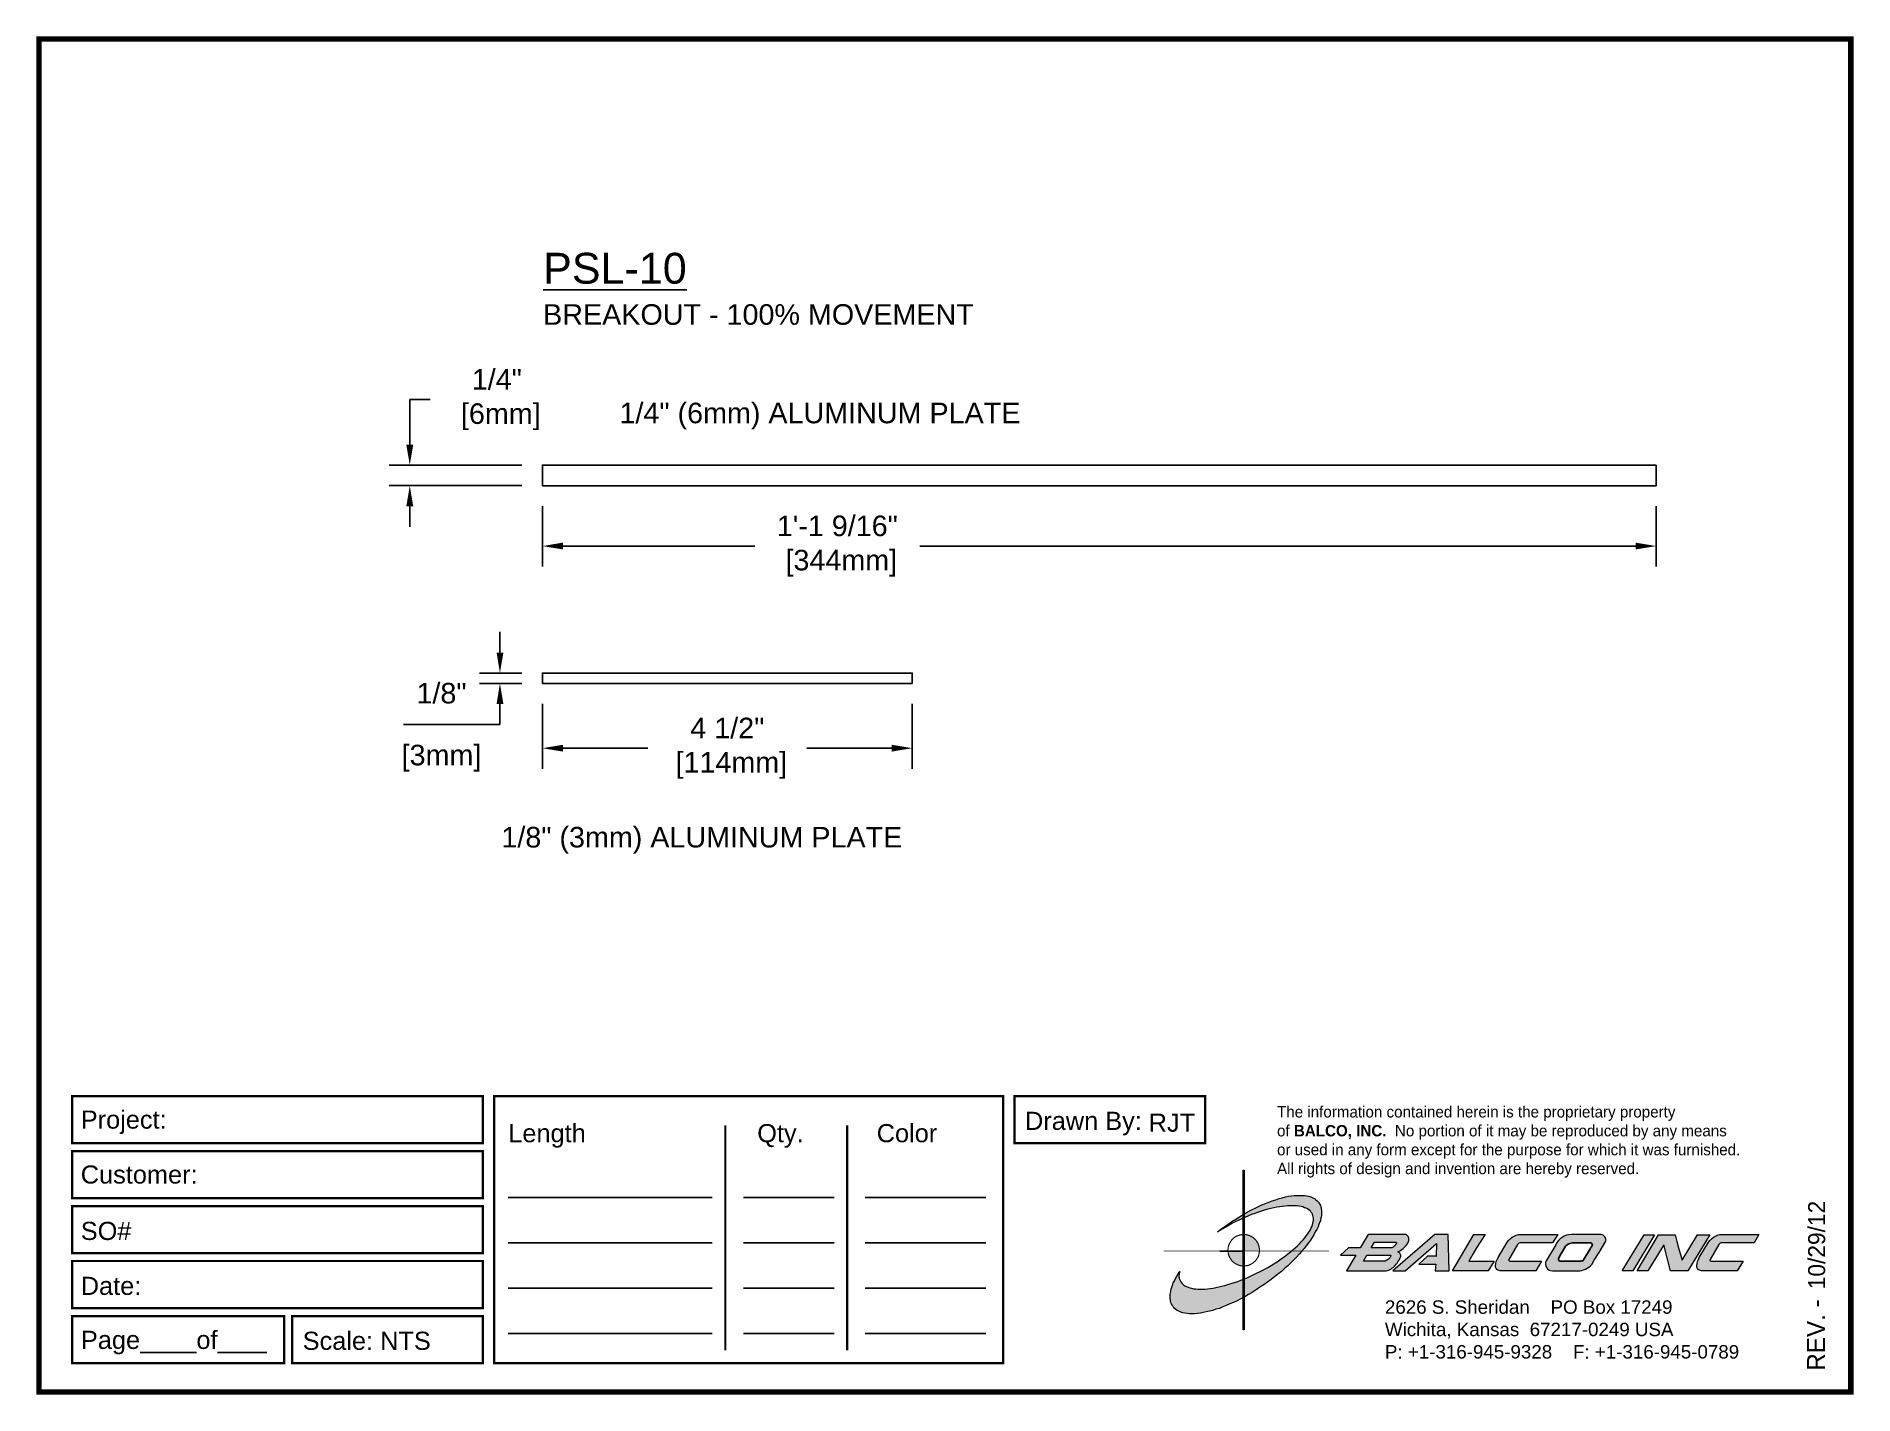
# Paper-space layout 'Breakout' of a CAD drawing. Header units: inches. Extents: x 0 to 10, y 0 to 7.5.
# The model-space entities are those that its viewports show. They can reach past a viewport. Long polylines and large blocks are cut down to what shows.
import ezdxf

# ---------------------------------------------------------------- set-up
doc = ezdxf.new("R2010")
doc.units = ezdxf.units.IN
doc.header["$MEASUREMENT"] = 0
for name, color, linetype in [('Border', 7, 'Continuous'), ('DIMENSIONS', 3, 'Continuous'), ('METALS', 7, 'Continuous'), ('TEXT', 2, 'Continuous')]:
    doc.layers.add(name, color=color, linetype=linetype)
doc.styles.add('ARIAL', font='arial.ttf')
doc.styles.add('Copyright', font='ERASDEMI.TTF')
doc.dimstyles.new('Arial', dxfattribs={"dimtxt": 0.25, "dimasz": 0.25, "dimexe": 0.25, "dimexo": 0.25, "dimgap": 0.25, "dimtad": 0, "dimtih": 1, "dimtoh": 1, "dimdec": 4, "dimzin": 3, "dimdsep": 46, "dimlunit": 4, "dimtxsty": 'ARIAL', "dimcen": 0.25, "dimadec": 0, "dimazin": 0, "dimtfac": 1, "dimtdec": 4, "dimtofl": 0, "dimtmove": 0, "dimatfit": 3, "dimfxl": 0, "dimfrac": 2, "dimtolj": 1, "dimtzin": 0, "dimarcsym": 0})

# ---------------------------------------------------------------- blocks, each defined once
blk = doc.blocks.new('ACADlogo')
h = blk.add_hatch(color=256)
h.paths.add_polyline_path([(-3.346, 1.223), (-3.351, 1.223), (-3.351, 0.979), (-3.346, 0.982)])
h.paths.add_polyline_path([(-3.346, 0.961), (-3.351, 0.959), (-3.351, 0.868), (-3.346, 0.868)])
h.paths.add_polyline_path([(-3.346, 0.777), (-3.351, 0.777), (-3.351, 0.699), (-3.351, 0.695), (-3.35, 0.695), (-3.346, 0.695)])
h.paths.add_polyline_path([(-3.346, 0.864), (-3.346, 0.868), (-3.35, 0.868), (-3.351, 0.868), (-3.351, 0.777), (-3.346, 0.777), (-3.346, 0.778), (-3.348, 0.778)])
h.paths.add_polyline_path([(-3.346, 0.524), (-3.351, 0.521), (-3.351, 0.342), (-3.346, 0.342)])
h.paths.add_polyline_path([(-3.346, 0.695), (-3.351, 0.695), (-3.351, 0.621), (-3.346, 0.623)])
h.paths.add_polyline_path([(-3.346, 0.623), (-3.351, 0.621), (-3.351, 0.521), (-3.346, 0.524)])
h.paths.add_polyline_path([(-3.346, 0.982), (-3.351, 0.979), (-3.351, 0.959), (-3.346, 0.961)])
h = blk.add_hatch(color=175)
h.paths.add_polyline_path([(-3.518, 0.573), (-3.534, 0.571), (-3.548, 0.569), (-3.562, 0.567), (-3.576, 0.567), (-3.589, 0.566), (-3.602, 0.567), (-3.614, 0.568), (-3.625, 0.569), (-3.636, 0.572), (-3.646, 0.574), (-3.656, 0.577), (-3.664, 0.581), (-3.673, 0.585), (-3.679, 0.589), (-3.685, 0.595), (-3.688, 0.598), (-3.691, 0.6), (-3.695, 0.607), (-3.699, 0.614), (-3.703, 0.621), (-3.704, 0.626), (-3.705, 0.631), (-3.706, 0.637), (-3.706, 0.642), (-3.705, 0.648), (-3.705, 0.653), (-3.703, 0.659), (-3.702, 0.665), (-3.71, 0.652), (-3.717, 0.639), (-3.725, 0.626), (-3.731, 0.613), (-3.737, 0.601), (-3.741, 0.589), (-3.746, 0.577), (-3.749, 0.566), (-3.751, 0.555), (-3.753, 0.544), (-3.754, 0.538), (-3.754, 0.533), (-3.755, 0.523), (-3.754, 0.513), (-3.753, 0.508), (-3.752, 0.503), (-3.75, 0.494), (-3.748, 0.486), (-3.743, 0.477), (-3.74, 0.473), (-3.738, 0.469), (-3.734, 0.465), (-3.73, 0.461), (-3.723, 0.455), (-3.715, 0.449), (-3.706, 0.445), (-3.695, 0.44), (-3.685, 0.437), (-3.674, 0.434), (-3.661, 0.432), (-3.648, 0.431), (-3.634, 0.431), (-3.62, 0.431), (-3.604, 0.433), (-3.588, 0.435), (-3.572, 0.438), (-3.556, 0.441), (-3.538, 0.445), (-3.52, 0.449), (-3.503, 0.456), (-3.483, 0.461), (-3.464, 0.469), (-3.445, 0.477), (-3.426, 0.485), (-3.406, 0.494), (-3.385, 0.503), (-3.364, 0.514), (-3.351, 0.521), (-3.351, 0.621), (-3.364, 0.616), (-3.382, 0.609), (-3.4, 0.603), (-3.418, 0.598), (-3.436, 0.592), (-3.453, 0.587), (-3.47, 0.583), (-3.486, 0.579), (-3.503, 0.576)])
h.paths.add_polyline_path([(-3.215, 0.687), (-3.251, 0.667), (-3.289, 0.649), (-3.327, 0.631), (-3.345, 0.623), (-3.346, 0.623), (-3.346, 0.524), (-3.343, 0.525), (-3.323, 0.537), (-3.302, 0.549), (-3.28, 0.563), (-3.259, 0.577), (-3.238, 0.59), (-3.218, 0.605), (-3.198, 0.62), (-3.179, 0.635), (-3.16, 0.65), (-3.141, 0.665), (-3.123, 0.681), (-3.106, 0.696), (-3.089, 0.712), (-3.074, 0.727), (-3.058, 0.743), (-3.043, 0.759), (-3.03, 0.775), (-3.028, 0.777), (-3.085, 0.777), (-3.091, 0.772), (-3.105, 0.761), (-3.118, 0.75), (-3.134, 0.739), (-3.149, 0.729), (-3.165, 0.718), (-3.182, 0.707), (-3.198, 0.697)])
h.paths.add_polyline_path([(-2.921, 1.009), (-2.922, 1.015), (-2.924, 1.02), (-2.926, 1.029), (-2.931, 1.038), (-2.934, 1.043), (-2.936, 1.047), (-2.94, 1.05), (-2.943, 1.054), (-2.951, 1.06), (-2.959, 1.066), (-2.968, 1.071), (-2.978, 1.075), (-2.989, 1.079), (-3, 1.081), (-3.013, 1.083), (-3.026, 1.084), (-3.04, 1.084), (-3.054, 1.084), (-3.07, 1.083), (-3.085, 1.081), (-3.102, 1.079), (-3.118, 1.075), (-3.136, 1.07), (-3.153, 1.066), (-3.171, 1.06), (-3.191, 1.054), (-3.21, 1.047), (-3.229, 1.039), (-3.248, 1.031), (-3.268, 1.022), (-3.289, 1.012), (-3.31, 1.002), (-3.33, 0.991), (-3.346, 0.982), (-3.346, 0.961), (-3.342, 0.962), (-3.323, 0.971), (-3.305, 0.978), (-3.287, 0.984), (-3.268, 0.991), (-3.251, 0.996), (-3.234, 1.002), (-3.216, 1.007), (-3.199, 1.011), (-3.182, 1.015), (-3.167, 1.018), (-3.15, 1.021), (-3.136, 1.023), (-3.121, 1.025), (-3.107, 1.026), (-3.093, 1.026), (-3.079, 1.027), (-3.067, 1.026), (-3.054, 1.026), (-3.043, 1.025), (-3.032, 1.022), (-3.022, 1.02), (-3.013, 1.016), (-3.004, 1.013), (-2.997, 1.009), (-2.989, 1.005), (-2.983, 0.999), (-2.98, 0.996), (-2.978, 0.994), (-2.973, 0.987), (-2.969, 0.981), (-2.967, 0.973), (-2.965, 0.965), (-2.964, 0.957), (-2.964, 0.949), (-2.964, 0.944), (-2.965, 0.94), (-2.967, 0.93), (-2.969, 0.921), (-2.973, 0.911), (-2.978, 0.901), (-2.983, 0.891), (-2.989, 0.881), (-2.996, 0.871), (-3.004, 0.86), (-3.012, 0.849), (-3.021, 0.838), (-3.032, 0.827), (-3.042, 0.816), (-3.053, 0.805), (-3.065, 0.794), (-3.077, 0.783), (-3.085, 0.777), (-3.028, 0.777), (-3.016, 0.791), (-3.004, 0.806), (-2.992, 0.822), (-2.981, 0.837), (-2.971, 0.852), (-2.962, 0.866), (-2.954, 0.882), (-2.946, 0.896), (-2.939, 0.91), (-2.934, 0.924), (-2.929, 0.938), (-2.926, 0.944), (-2.925, 0.951), (-2.922, 0.963), (-2.92, 0.975), (-2.92, 0.982), (-2.919, 0.987), (-2.92, 0.999), (-2.92, 1.005)])
h.paths.add_polyline_path([(-3.372, 0.966), (-3.393, 0.953), (-3.415, 0.94), (-3.435, 0.925), (-3.455, 0.911), (-3.475, 0.897), (-3.494, 0.882), (-3.468, 0.898), (-3.439, 0.915), (-3.41, 0.93), (-3.396, 0.938), (-3.38, 0.945), (-3.351, 0.959), (-3.351, 0.979)])
h = blk.add_hatch(color=256)
h.paths.add_polyline_path([(-3.268, 0.814), (-3.27, 0.819), (-3.273, 0.824), (-3.276, 0.828), (-3.279, 0.833), (-3.282, 0.837), (-3.286, 0.841), (-3.29, 0.845), (-3.294, 0.849), (-3.298, 0.852), (-3.303, 0.855), (-3.308, 0.858), (-3.313, 0.86), (-3.318, 0.863), (-3.323, 0.864), (-3.328, 0.866), (-3.334, 0.867), (-3.339, 0.868), (-3.345, 0.868), (-3.346, 0.868), (-3.346, 0.777), (-3.335, 0.777), (-3.262, 0.777), (-3.262, 0.781), (-3.262, 0.787), (-3.263, 0.792), (-3.264, 0.798), (-3.265, 0.803), (-3.266, 0.808)])
h.paths.add_polyline_path([(-3.351, 0.777), (-3.436, 0.777), (-3.435, 0.773), (-3.435, 0.768), (-3.434, 0.762), (-3.432, 0.757), (-3.431, 0.752), (-3.428, 0.747), (-3.426, 0.742), (-3.423, 0.737), (-3.42, 0.732), (-3.417, 0.728), (-3.414, 0.723), (-3.41, 0.719), (-3.406, 0.716), (-3.401, 0.712), (-3.397, 0.709), (-3.392, 0.706), (-3.387, 0.704), (-3.382, 0.701), (-3.377, 0.699), (-3.372, 0.698), (-3.367, 0.696), (-3.361, 0.695), (-3.356, 0.695), (-3.351, 0.695)])
h.paths.add_polyline_path([(-3.346, 0.868), (-3.35, 0.868), (-3.351, 0.868), (-3.351, 0.777), (-3.346, 0.777)])
h = blk.add_hatch(color=256)
h.paths.add_polyline_path([(-2.438, 0.844, 0.412988), (-2.461, 0.869), (-2.663, 0.869), (-2.707, 0.794), (-2.771, 0.794), (-2.815, 0.755), (-2.73, 0.755), (-2.781, 0.668), (-2.563, 0.668, 0.107996), (-2.538, 0.677, 0.108939), (-2.494, 0.724, 0.080345), (-2.483, 0.745, 0.419497), (-2.499, 0.773, 0.149928), (-2.447, 0.815, 0.134283)])
h.paths.add_polyline_path([(-2.507, 0.821, -0.209012), (-2.532, 0.794), (-2.538, 0.794), (-2.646, 0.794), (-2.627, 0.825), (-2.51, 0.825, -0.56619)], flags=16)
h.paths.add_polyline_path([(-2.538, 0.75, -0.241309), (-2.569, 0.722), (-2.688, 0.722), (-2.669, 0.755), (-2.541, 0.755, -0.56619)], flags=16)
for points in [[(-2.285, 0.819), (-2.287, 0.748), (-2.335, 0.748), (-2.383, 0.705), (-2.29, 0.705), (-2.292, 0.668), (-2.215, 0.668), (-2.221, 0.869), (-2.295, 0.869), (-2.527, 0.668), (-2.458, 0.668)], [(-2.018, 0.869), (-2.079, 0.869), (-2.198, 0.668), (-2, 0.668), (-1.968, 0.722), (-2.107, 0.722), (-2.085, 0.759), (-2.064, 0.794)], [(-1.617, 0.869), (-1.807, 0.869, 0.270182), (-1.896, 0.825), (-1.946, 0.742, 0.109019), (-1.961, 0.695, 0.340665), (-1.945, 0.672, 0.129907), (-1.923, 0.668), (-1.738, 0.668), (-1.706, 0.722), (-1.878, 0.722), (-1.882, 0.722, -0.601242), (-1.887, 0.731), (-1.838, 0.813, -0.253048), (-1.821, 0.823), (-1.645, 0.823)], [(-1.083, 0.867), (-1.14, 0.867), (-1.261, 0.667), (-1.26, 0.667), (-1.202, 0.667)], [(-0.96, 0.83), (-0.969, 0.867), (-1.061, 0.867), (-1.179, 0.667), (-1.12, 0.667), (-1.031, 0.812), (-0.995, 0.667), (-0.9, 0.667), (-0.778, 0.867), (-0.846, 0.867), (-0.931, 0.727), (-0.951, 0.795)], [(-0.507, 0.869), (-0.697, 0.869, 0.270182), (-0.786, 0.825), (-0.836, 0.742, 0.109019), (-0.85, 0.695, 0.340665), (-0.835, 0.672, 0.129907), (-0.812, 0.668), (-0.628, 0.668), (-0.595, 0.722), (-0.768, 0.722), (-0.772, 0.722, -0.601242), (-0.777, 0.731), (-0.728, 0.813, -0.253048), (-0.71, 0.823), (-0.534, 0.823)], [(-3.346, 0.623), (-3.351, 0.621), (-3.351, 0.521), (-3.346, 0.524)]]:
    blk.add_hatch(color=256).paths.add_polyline_path(points)
h = blk.add_hatch(color=256)
h.paths.add_polyline_path([(-1.377, 0.868), (-1.383, 0.868), (-1.383, 0.868), (-1.44, 0.868), (-1.492, 0.868), (-1.541, 0.868, 0.297712), (-1.628, 0.811), (-1.68, 0.723, 0.585116), (-1.646, 0.668), (-1.506, 0.668, 0.210586), (-1.429, 0.703), (-1.415, 0.726), (-1.389, 0.769), (-1.352, 0.831, 0.4352)])
h.paths.add_polyline_path([(-1.437, 0.823, -0.603783), (-1.428, 0.805), (-1.431, 0.801), (-1.434, 0.796), (-1.438, 0.789), (-1.474, 0.728, -0.229001), (-1.489, 0.722), (-1.494, 0.722), (-1.501, 0.722), (-1.597, 0.722), (-1.604, 0.722, -0.492401), (-1.613, 0.734), (-1.601, 0.757), (-1.591, 0.775), (-1.582, 0.791, -0.238368), (-1.535, 0.823)], flags=16)
for q in [(-3.48, 0.777), (-3.351, 0.642)]:
    blk.add_line((-3.351, 0.777), q)
at = {"color": 7, "lineweight": 0}
for points in [[(-3.351, 1.223), (-3.346, 1.223), (-3.346, 0.342), (-3.351, 0.342), (-3.351, 1.223)], [(-2.292, 0.668), (-2.215, 0.668), (-2.221, 0.869), (-2.295, 0.869), (-2.527, 0.668), (-2.458, 0.668), (-2.285, 0.819), (-2.287, 0.748), (-2.286, 0.748), (-2.335, 0.748), (-2.383, 0.705), (-2.29, 0.705), (-2.292, 0.668), (-2.292, 0.668)], [(-2.198, 0.668), (-2.079, 0.869), (-2.018, 0.869), (-2.064, 0.794), (-2.085, 0.759), (-2.107, 0.722), (-1.968, 0.722), (-2, 0.668), (-2.198, 0.668), (-2.198, 0.668)], [(-1.383, 0.868), (-1.383, 0.868)], [(-1.261, 0.667), (-1.14, 0.867), (-1.083, 0.867), (-1.202, 0.667), (-1.26, 0.667), (-1.261, 0.667), (-1.261, 0.667)], [(-0.9, 0.667), (-0.995, 0.667), (-1.031, 0.812), (-1.12, 0.667), (-1.179, 0.667), (-1.061, 0.867), (-0.969, 0.867), (-0.96, 0.83), (-0.951, 0.795), (-0.931, 0.727), (-0.846, 0.867), (-0.778, 0.867), (-0.9, 0.667), (-0.9, 0.667)]]:
    blk.add_lwpolyline(points, dxfattribs=at)
at = {"color": 175, "lineweight": 0}
blk.add_lwpolyline([(-2.926, 1.029), (-2.924, 1.02), (-2.922, 1.015), (-2.921, 1.009), (-2.92, 1.005), (-2.92, 0.999), (-2.919, 0.987), (-2.92, 0.982), (-2.92, 0.975), (-2.922, 0.963), (-2.925, 0.951), (-2.926, 0.944), (-2.929, 0.938), (-2.934, 0.924), (-2.939, 0.91), (-2.946, 0.896), (-2.954, 0.882), (-2.962, 0.866), (-2.971, 0.852), (-2.981, 0.837), (-2.992, 0.822), (-3.004, 0.806), (-3.016, 0.791), (-3.03, 0.775), (-3.043, 0.759), (-3.058, 0.743), (-3.074, 0.727), (-3.089, 0.712), (-3.106, 0.696), (-3.123, 0.681), (-3.141, 0.665), (-3.16, 0.65), (-3.179, 0.635), (-3.198, 0.62), (-3.218, 0.605), (-3.238, 0.59), (-3.259, 0.577), (-3.28, 0.563), (-3.302, 0.549), (-3.323, 0.537), (-3.343, 0.525), (-3.364, 0.514), (-3.385, 0.503), (-3.406, 0.494), (-3.426, 0.485), (-3.445, 0.477), (-3.464, 0.469), (-3.483, 0.461), (-3.503, 0.456), (-3.52, 0.449), (-3.538, 0.445), (-3.556, 0.441), (-3.572, 0.438), (-3.588, 0.435), (-3.604, 0.433), (-3.62, 0.431), (-3.634, 0.431), (-3.648, 0.431), (-3.661, 0.432), (-3.674, 0.434), (-3.685, 0.437), (-3.695, 0.44), (-3.706, 0.445), (-3.715, 0.449), (-3.723, 0.455), (-3.73, 0.461), (-3.734, 0.465), (-3.738, 0.469), (-3.74, 0.473), (-3.743, 0.477), (-3.748, 0.486), (-3.75, 0.494), (-3.752, 0.503), (-3.753, 0.508), (-3.754, 0.513), (-3.755, 0.523), (-3.754, 0.533), (-3.754, 0.538), (-3.753, 0.544), (-3.751, 0.555), (-3.749, 0.566), (-3.746, 0.577), (-3.741, 0.589), (-3.737, 0.601), (-3.731, 0.613), (-3.725, 0.626), (-3.717, 0.639), (-3.71, 0.652), (-3.702, 0.665), (-3.703, 0.659), (-3.705, 0.653), (-3.705, 0.648), (-3.706, 0.642), (-3.706, 0.637), (-3.705, 0.631), (-3.704, 0.626), (-3.703, 0.621), (-3.699, 0.614), (-3.695, 0.607), (-3.691, 0.6), (-3.688, 0.598), (-3.685, 0.595), (-3.679, 0.589), (-3.673, 0.585), (-3.664, 0.581), (-3.656, 0.577), (-3.646, 0.574), (-3.636, 0.572), (-3.625, 0.569), (-3.614, 0.568), (-3.602, 0.567), (-3.589, 0.566), (-3.576, 0.567), (-3.562, 0.567), (-3.548, 0.569), (-3.534, 0.571), (-3.518, 0.573), (-3.503, 0.576), (-3.486, 0.579), (-3.47, 0.583), (-3.453, 0.587), (-3.436, 0.592), (-3.418, 0.598), (-3.4, 0.603), (-3.382, 0.609), (-3.364, 0.616), (-3.345, 0.623), (-3.327, 0.631), (-3.289, 0.649), (-3.251, 0.667), (-3.215, 0.687), (-3.198, 0.697), (-3.182, 0.707), (-3.165, 0.718), (-3.149, 0.729), (-3.134, 0.739), (-3.118, 0.75), (-3.105, 0.761), (-3.091, 0.772), (-3.077, 0.783), (-3.065, 0.794), (-3.053, 0.805), (-3.042, 0.816), (-3.032, 0.827), (-3.021, 0.838), (-3.012, 0.849), (-3.004, 0.86), (-2.996, 0.871), (-2.989, 0.881), (-2.983, 0.891), (-2.978, 0.901), (-2.973, 0.911), (-2.969, 0.921), (-2.967, 0.93), (-2.965, 0.94), (-2.964, 0.944), (-2.964, 0.949), (-2.964, 0.957), (-2.965, 0.965), (-2.967, 0.973), (-2.969, 0.981), (-2.973, 0.987), (-2.978, 0.994), (-2.98, 0.996), (-2.983, 0.999), (-2.989, 1.005), (-2.997, 1.009), (-3.004, 1.013), (-3.013, 1.016), (-3.022, 1.02), (-3.032, 1.022), (-3.043, 1.025), (-3.054, 1.026), (-3.067, 1.026), (-3.079, 1.027), (-3.093, 1.026), (-3.107, 1.026), (-3.121, 1.025), (-3.136, 1.023), (-3.15, 1.021), (-3.167, 1.018), (-3.182, 1.015), (-3.199, 1.011), (-3.216, 1.007), (-3.234, 1.002), (-3.251, 0.996), (-3.268, 0.991), (-3.287, 0.984), (-3.305, 0.978), (-3.323, 0.971), (-3.342, 0.962), (-3.38, 0.945), (-3.396, 0.938), (-3.41, 0.93), (-3.439, 0.915), (-3.468, 0.898), (-3.494, 0.882), (-3.475, 0.897), (-3.455, 0.911), (-3.435, 0.925), (-3.415, 0.94), (-3.393, 0.953), (-3.372, 0.966), (-3.351, 0.979), (-3.33, 0.991), (-3.31, 1.002), (-3.289, 1.012), (-3.268, 1.022), (-3.248, 1.031), (-3.229, 1.039), (-3.21, 1.047), (-3.191, 1.054), (-3.171, 1.06), (-3.153, 1.066), (-3.136, 1.07), (-3.118, 1.075), (-3.102, 1.079), (-3.085, 1.081), (-3.07, 1.083), (-3.054, 1.084), (-3.04, 1.084), (-3.026, 1.084), (-3.013, 1.083), (-3, 1.081), (-2.989, 1.079), (-2.978, 1.075), (-2.968, 1.071), (-2.959, 1.066), (-2.951, 1.06), (-2.943, 1.054), (-2.94, 1.05), (-2.936, 1.047), (-2.934, 1.043), (-2.931, 1.038), (-2.926, 1.029), (-2.926, 1.029)], dxfattribs=at)
at = {"color": 7, "lineweight": 0, "const_width": 0.0064}
blk.add_lwpolyline([(-3.262, 0.781), (-3.262, 0.787), (-3.263, 0.792), (-3.264, 0.798), (-3.265, 0.803), (-3.266, 0.808), (-3.268, 0.814), (-3.27, 0.819), (-3.273, 0.824), (-3.276, 0.828), (-3.279, 0.833), (-3.282, 0.837), (-3.286, 0.841), (-3.29, 0.845), (-3.294, 0.849), (-3.298, 0.852), (-3.303, 0.855), (-3.308, 0.858), (-3.313, 0.86), (-3.318, 0.863), (-3.323, 0.864), (-3.328, 0.866), (-3.334, 0.867), (-3.339, 0.868), (-3.345, 0.868), (-3.35, 0.868), (-3.356, 0.868), (-3.361, 0.867), (-3.367, 0.866), (-3.372, 0.865), (-3.377, 0.863), (-3.382, 0.862), (-3.387, 0.859), (-3.392, 0.857), (-3.397, 0.854), (-3.401, 0.851), (-3.406, 0.847), (-3.41, 0.843), (-3.414, 0.839), (-3.417, 0.835), (-3.42, 0.831), (-3.423, 0.826), (-3.426, 0.821), (-3.428, 0.816), (-3.431, 0.811), (-3.432, 0.806), (-3.434, 0.801), (-3.435, 0.795), (-3.435, 0.79), (-3.436, 0.784), (-3.436, 0.779), (-3.435, 0.773), (-3.435, 0.768), (-3.434, 0.762), (-3.432, 0.757), (-3.431, 0.752), (-3.428, 0.747), (-3.426, 0.742), (-3.423, 0.737), (-3.42, 0.732), (-3.417, 0.728), (-3.414, 0.723), (-3.41, 0.719), (-3.406, 0.716), (-3.401, 0.712), (-3.397, 0.709), (-3.392, 0.706), (-3.387, 0.704), (-3.382, 0.701), (-3.377, 0.699), (-3.372, 0.698), (-3.367, 0.696), (-3.361, 0.695), (-3.356, 0.695), (-3.35, 0.695), (-3.345, 0.695), (-3.339, 0.695), (-3.334, 0.696), (-3.328, 0.697), (-3.323, 0.698), (-3.318, 0.7), (-3.313, 0.702), (-3.308, 0.705), (-3.303, 0.708), (-3.298, 0.711), (-3.294, 0.714), (-3.29, 0.718), (-3.286, 0.721), (-3.282, 0.726), (-3.279, 0.73), (-3.276, 0.734), (-3.273, 0.739), (-3.27, 0.744), (-3.268, 0.749), (-3.266, 0.754), (-3.265, 0.76), (-3.264, 0.765), (-3.263, 0.77), (-3.262, 0.776), (-3.262, 0.781)], dxfattribs=at)
at = {"color": 7, "lineweight": 0}
for points in [[(-2.447, 0.815, 0.130368), (-2.438, 0.843, 0.448367), (-2.463, 0.869), (-2.663, 0.869), (-2.707, 0.794), (-2.771, 0.794), (-2.815, 0.755), (-2.73, 0.755), (-2.781, 0.668), (-2.563, 0.668, 0.107996), (-2.538, 0.677, 0.108939), (-2.494, 0.724, 0.077395), (-2.484, 0.744, 0.430878), (-2.499, 0.773, 0.149928)], [(-2.507, 0.821, -0.209012), (-2.532, 0.794), (-2.538, 0.794), (-2.646, 0.794), (-2.627, 0.825), (-2.512, 0.825), (-2.509, 0.825, -0.531288)], [(-1.838, 0.813), (-1.887, 0.731, 0.587385), (-1.882, 0.722), (-1.878, 0.722), (-1.706, 0.722), (-1.738, 0.668), (-1.923, 0.668, -0.129907), (-1.945, 0.672, -0.349839), (-1.961, 0.696, -0.107341), (-1.946, 0.742), (-1.896, 0.825, -0.270182), (-1.807, 0.869), (-1.617, 0.869), (-1.645, 0.823), (-1.821, 0.823, 0.252436)], [(-1.68, 0.723, 0.585116), (-1.646, 0.668), (-1.506, 0.668, 0.210586), (-1.429, 0.703), (-1.415, 0.726), (-1.389, 0.769), (-1.352, 0.831, 0.4352), (-1.377, 0.868), (-1.383, 0.868), (-1.383, 0.868), (-1.44, 0.868), (-1.492, 0.868), (-1.541, 0.868, 0.297712), (-1.628, 0.811)], [(-0.728, 0.813), (-0.777, 0.731, 0.587385), (-0.772, 0.722), (-0.768, 0.722), (-0.595, 0.722), (-0.628, 0.668), (-0.812, 0.668, -0.129907), (-0.835, 0.672, -0.349839), (-0.85, 0.696, -0.107341), (-0.836, 0.742), (-0.786, 0.825, -0.270182), (-0.697, 0.869), (-0.507, 0.869), (-0.534, 0.823), (-0.71, 0.823, 0.252436)], [(-2.569, 0.722), (-2.688, 0.722), (-2.669, 0.755), (-2.543, 0.755), (-2.54, 0.755, -0.531288), (-2.538, 0.75, -0.241309)]]:
    blk.add_lwpolyline(points, format="xyb", close=True, dxfattribs=at)
blk.add_lwpolyline([(-1.437, 0.823), (-1.535, 0.823, 0.238368), (-1.582, 0.791), (-1.591, 0.775), (-1.601, 0.757), (-1.613, 0.734, 0.490298), (-1.604, 0.722), (-1.597, 0.722), (-1.501, 0.722), (-1.494, 0.722), (-1.489, 0.722, 0.229001), (-1.474, 0.728), (-1.438, 0.789), (-1.434, 0.796), (-1.431, 0.801), (-1.428, 0.805, 0.603783)], format="xyb", close=True)
blk.add_lwpolyline([(-2.879, 0.777, 0.00455, 0.00455, 0), (-3.791, 0.777, 0.00183, 0.00183, 0), (-3.791, 0.777, 0.00183, 0.00183, 0)], format="xyseb", dxfattribs=at)
blk = doc.blocks.new('Quantity Data')
at = {"layer": 'Border', "color": 253}
for p, q in [((2.755, 1.254), (3.881, 1.254)), ((4.054, 1.254), (4.553, 1.254)), ((4.725, 1.254), (5.389, 1.254)), ((2.755, 1.004), (3.881, 1.004)), ((4.054, 1.004), (4.553, 1.004)), ((4.725, 1.004), (5.389, 1.004)), ((2.755, 0.754), (3.881, 0.754)), ((4.054, 0.754), (4.553, 0.754)), ((4.725, 0.754), (5.389, 0.754)), ((2.755, 0.504), (3.881, 0.504)), ((4.054, 0.504), (4.553, 0.504)), ((4.725, 0.504), (5.389, 0.504))]:
    blk.add_line(p, q, dxfattribs=at)
at = {"layer": 'Border', "const_width": 0.0125}
blk.add_lwpolyline([(5.485, 0.341), (2.678, 0.341), (2.678, 1.813), (5.485, 1.813)], close=True, dxfattribs=at)
for points in [[(3.953, 1.653), (3.953, 0.412)], [(4.625, 1.653), (4.625, 0.412)]]:
    blk.add_lwpolyline(points, dxfattribs=at)
at = {"layer": 'Border', "style": 'ARIAL'}
for s, p in [('Length', (2.756, 1.559)), ('Qty.', (4.129, 1.559)), ('Color', (4.788, 1.559))]:
    blk.add_text(s, height=0.1, dxfattribs=at).set_placement(p)
blk = doc.blocks.new('Drawn By')
at = {"layer": 'Border', "const_width": 0.0125}
blk.add_lwpolyline([(5.38, 1.813), (6.432, 1.813), (6.432, 1.554), (5.38, 1.554)], close=True, dxfattribs=at)
at = {"layer": 'Border', "style": 'ARIAL'}
blk.add_text('Drawn By: ', height=0.1, dxfattribs=at).set_placement((5.438, 1.627))
blk.add_attdef('XXX', (6.12, 1.617), '', height=0.1, dxfattribs=at)
blk = doc.blocks.new('Project Info')
at = {"layer": 'Border', "const_width": 0.0125}
for points in [[(0.182, 1.813), (2.448, 1.813), (2.448, 1.554), (0.182, 1.554)], [(0.182, 1.51), (2.448, 1.51), (2.448, 1.251), (0.182, 1.251)], [(0.182, 1.207), (2.448, 1.207), (2.448, 0.947), (0.182, 0.947)], [(0.182, 0.904), (2.448, 0.904), (2.448, 0.644), (0.182, 0.644)], [(0.182, 0.6), (1.352, 0.6), (1.352, 0.341), (0.182, 0.341)], [(1.396, 0.6), (2.448, 0.6), (2.448, 0.341), (1.396, 0.341)]]:
    blk.add_lwpolyline(points, close=True, dxfattribs=at)
at = {"layer": 'Border', "style": 'ARIAL'}
for s, p in [('Project:', (0.23, 1.634)), ('Customer:', (0.23, 1.331)), ('SO#', (0.23, 1.02)), ('Date:', (0.23, 0.717)), ('Page%%u        %%uof%%u       ', (0.231, 0.419)), ('Scale: NTS', (1.454, 0.414))]:
    blk.add_text(s, height=0.1, dxfattribs=at).set_placement(p)
blk = doc.blocks.new('REV')
at = {"style": 'Copyright'}
blk.add_text('REV. -', height=0.1, rotation=90, dxfattribs=at).set_placement((-0.142, 0.117))
at = {"style": 'Copyright', "flags": 4}
blk.add_attdef('REVISIONDATE', (-0.142, 0.566), '', height=0.0938, rotation=90, dxfattribs=at)
blk = doc.blocks.new('*D18')
at = {"layer": 'Defpoints', "color": 0}
for p in [(27.483, 5.467), (29.097, 5.467), (29.097, 5.217)]:
    blk.add_point(p, dxfattribs=at)
at = {"layer": 'DIMENSIONS', "color": 0, "lineweight": -2}
for p, q in [((27.483, 5.717), (27.483, 6.264)), ((27.483, 6.264), (27.733, 6.264)), ((28.847, 5.467), (27.233, 5.467)), ((28.847, 5.217), (27.233, 5.217)), ((27.483, 4.967), (27.483, 4.717))]:
    blk.add_line(p, q, dxfattribs=at)
at = {"layer": 'DIMENSIONS', "color": 0}
for points in [[(27.441, 5.717), (27.525, 5.717), (27.483, 5.467)], [(27.441, 4.967), (27.525, 4.967), (27.483, 5.217)]]:
    blk.add_solid(points, dxfattribs=at)
at = {"layer": 'DIMENSIONS', "color": 0, "insert": (28.542, 6.264), "char_height": 0.25, "attachment_point": 5, "style": 'ARIAL'}
blk.add_mtext('\\A1;1/4"\\P [6mm]', dxfattribs=at)
blk = doc.blocks.new('*D19')
at = {"layer": 'Defpoints', "color": 0}
for p in [(29.097, 2.937), (28.58, 2.812), (29.097, 2.812)]:
    blk.add_point(p, dxfattribs=at)
at = {"layer": 'DIMENSIONS', "color": 0, "lineweight": -2}
for p, q in [((28.58, 3.187), (28.58, 3.437)), ((28.847, 2.937), (28.33, 2.937)), ((28.847, 2.812), (28.33, 2.812)), ((28.58, 2.562), (28.58, 2.312)), ((28.58, 2.312), (27.407, 2.312))]:
    blk.add_line(p, q, dxfattribs=at)
at = {"layer": 'DIMENSIONS', "color": 0}
for points in [[(28.539, 3.187), (28.622, 3.187), (28.58, 2.937)], [(28.539, 2.562), (28.622, 2.562), (28.58, 2.812)]]:
    blk.add_solid(points, dxfattribs=at)
at = {"layer": 'DIMENSIONS', "color": 0, "char_height": 0.25, "attachment_point": 5, "style": 'ARIAL'}
for s, insert in [('\\A1;1/8"', (27.869, 2.691)), ('\\A1;[3mm]', (27.869, 1.902))]:
    blk.add_mtext(s, dxfattribs=dict(at, insert=insert))
blk = doc.blocks.new('*D20')
at = {"layer": 'Defpoints', "color": 0}
for p in [(29.097, 5.217), (42.647, 5.217), (42.647, 4.482)]:
    blk.add_point(p, dxfattribs=at)
at = {"layer": 'DIMENSIONS', "color": 0, "lineweight": -2}
for p, q in [((29.097, 4.967), (29.097, 4.232)), ((42.647, 4.967), (42.647, 4.232)), ((29.347, 4.482), (31.682, 4.482)), ((42.397, 4.482), (33.688, 4.482))]:
    blk.add_line(p, q, dxfattribs=at)
at = {"layer": 'DIMENSIONS', "color": 0}
for points in [[(29.347, 4.524), (29.347, 4.441), (29.097, 4.482)], [(42.397, 4.524), (42.397, 4.441), (42.647, 4.482)]]:
    blk.add_solid(points, dxfattribs=at)
at = {"layer": 'DIMENSIONS', "color": 0, "insert": (32.685, 4.482), "char_height": 0.25, "attachment_point": 5, "style": 'ARIAL'}
blk.add_mtext('\\A1;1\'-1 9/16"\\P [344mm]', dxfattribs=at)
blk = doc.blocks.new('*D21')
at = {"layer": 'Defpoints', "color": 0}
for p in [(29.097, 2.812), (33.597, 2.812), (33.597, 2.023)]:
    blk.add_point(p, dxfattribs=at)
at = {"layer": 'DIMENSIONS', "color": 0, "lineweight": -2}
for p, q in [((29.097, 2.562), (29.097, 1.773)), ((33.597, 2.562), (33.597, 1.773)), ((29.347, 2.023), (30.38, 2.023)), ((33.347, 2.023), (32.313, 2.023))]:
    blk.add_line(p, q, dxfattribs=at)
at = {"layer": 'DIMENSIONS', "color": 0}
for points in [[(29.347, 2.065), (29.347, 1.982), (29.097, 2.023)], [(33.347, 2.065), (33.347, 1.982), (33.597, 2.023)]]:
    blk.add_solid(points, dxfattribs=at)
at = {"layer": 'DIMENSIONS', "color": 0, "insert": (31.347, 2.023), "char_height": 0.25, "attachment_point": 5, "style": 'ARIAL'}
blk.add_mtext('\\A1;4 1/2"\\P [114mm]', dxfattribs=at)

msp = doc.modelspace()

# ---------------------------------------------------------------- linework, layer by layer
at = {"layer": 'METALS'}
for points in [[(42.64724, 5.46691), (42.64724, 5.21691), (29.09668, 5.21691), (29.09668, 5.46691)], [(29.09668, 2.81199), (33.59668, 2.81199), (33.59668, 2.93699), (29.09668, 2.93699)]]:
    msp.add_lwpolyline(points, close=True, dxfattribs=at)

# ---------------------------------------------------------------- texts
at = {"layer": 'TEXT', "insert": (29.10547, 8.04945), "char_height": 0.375, "width": 5.28125, "attachment_point": 1, "style": 'ARIAL'}
msp.add_mtext('{\\LPSL-10\\P\\H0.6667x;\\lBREAKOUT - 100% MOVEMENT}', dxfattribs=at)
at = {"layer": 'TEXT', "char_height": 0.25, "attachment_point": 4, "style": 'ARIAL'}
for s, insert in [('1/4" (6mm) ALUMINUM PLATE', (30.03451, 6.06354)), ('1/8" (3mm) ALUMINUM PLATE', (28.59759, 0.90287))]:
    msp.add_mtext(s, dxfattribs=dict(at, insert=insert))

# ---------------------------------------------------------------- dimensions: what is measured, and where the dimension line sits
at = {"layer": 'DIMENSIONS'}
dim = msp.add_linear_dim(base=(27.48308, 5.46691), p1=(29.09668, 5.21691), p2=(29.09668, 5.46691), angle=90, dimstyle='Arial', override={"dimpost": '\\X'}, dxfattribs=at)
dim.commit()
dim.dimension.update_dxf_attribs({"geometry": '*D18', "text_midpoint": (28.542, 6.26421), "dimtype": 160})
for base, p1, p2, picture, middle in [((42.64724, 4.48248), (29.09668, 5.21691), (42.64724, 5.21691), '*D20', (32.68474, 4.48248)), ((33.59668, 2.02343), (29.09668, 2.81199), (33.59668, 2.81199), '*D21', (31.34668, 2.02343))]:
    dim = msp.add_linear_dim(base=base, p1=p1, p2=p2, dimstyle='Arial', override={"dimpost": '\\X'}, dxfattribs=at)
    dim.commit()
    dim.dimension.update_dxf_attribs({"geometry": picture, "text_midpoint": middle, "dimtype": 160})
dim = msp.add_linear_dim(base=(28.58039, 2.81199), p1=(29.09668, 2.93699), p2=(29.09668, 2.81199), angle=90, dimstyle='Arial', override={"dimpost": '\\X'}, dxfattribs=at)
dim.commit()
dim.dimension.update_dxf_attribs({"geometry": '*D19', "text_midpoint": (27.8685, 2.31199)})

psp = doc.layouts.new('Breakout')

# ---------------------------------------------------------------- linework, layer by layer
at = {"layer": 'Border', "const_width": 0.03}
psp.add_lwpolyline([(0.015, 7.476), (10.008, 7.476), (10.008, 0.015), (0.015, 0.015)], close=True, dxfattribs=at)

# ---------------------------------------------------------------- block references
for name, p in [('Project Info', (0.015, -0.167)), ('Quantity Data', (-0.153, -0.167))]:
    psp.add_blockref(name, p)
psp.add_blockref('Drawn By', (0.015, -0.167)).add_auto_attribs({'XXX': 'RJT'})
at = {"layer": 'Border'}
psp.add_blockref('ACADlogo', (10.008, 0.015), dxfattribs=at)
at = {"layer": 'TEXT'}
psp.add_blockref('REV', (10.008, 0.015), dxfattribs=at).add_auto_attribs({'REVISIONDATE': '10/29/12'})

# ---------------------------------------------------------------- texts
at = {"insert": (6.843, 1.591), "char_height": 0.0625, "width": 50.295, "attachment_point": 1, "style": 'Copyright'}
psp.add_mtext('The information contained herein is the proprietary property\\Pof {\\fEras Bold ITC|b0|i0|c0|p34;BALCO, INC.}  No portion of it may be reproduced by any means\\Por used in any form except for the purpose for which it was furnished.\\PAll rights of design and invention are hereby reserved.', dxfattribs=at)
at = {"layer": 'Border', "insert": (7.438, 0.52), "char_height": 0.074, "width": 2.3438, "attachment_point": 1, "style": 'ARIAL'}
psp.add_mtext('2626 S. Sheridan    PO Box 17249\\PWichita, Kansas  67217-0249 USA \\PP: +1-316-945-9328    F: +1-316-945-0789', dxfattribs=at)

# ---------------------------------------------------------------- viewports
at = {"layer": 'Border'}
psp.add_viewport(center=(5.012, 3.745), size=(9.993, 7.46055), view_center_point=(33.99569, 2.42026), view_height=16.4575158, dxfattribs=at)

doc.saveas('drawing.dxf')
